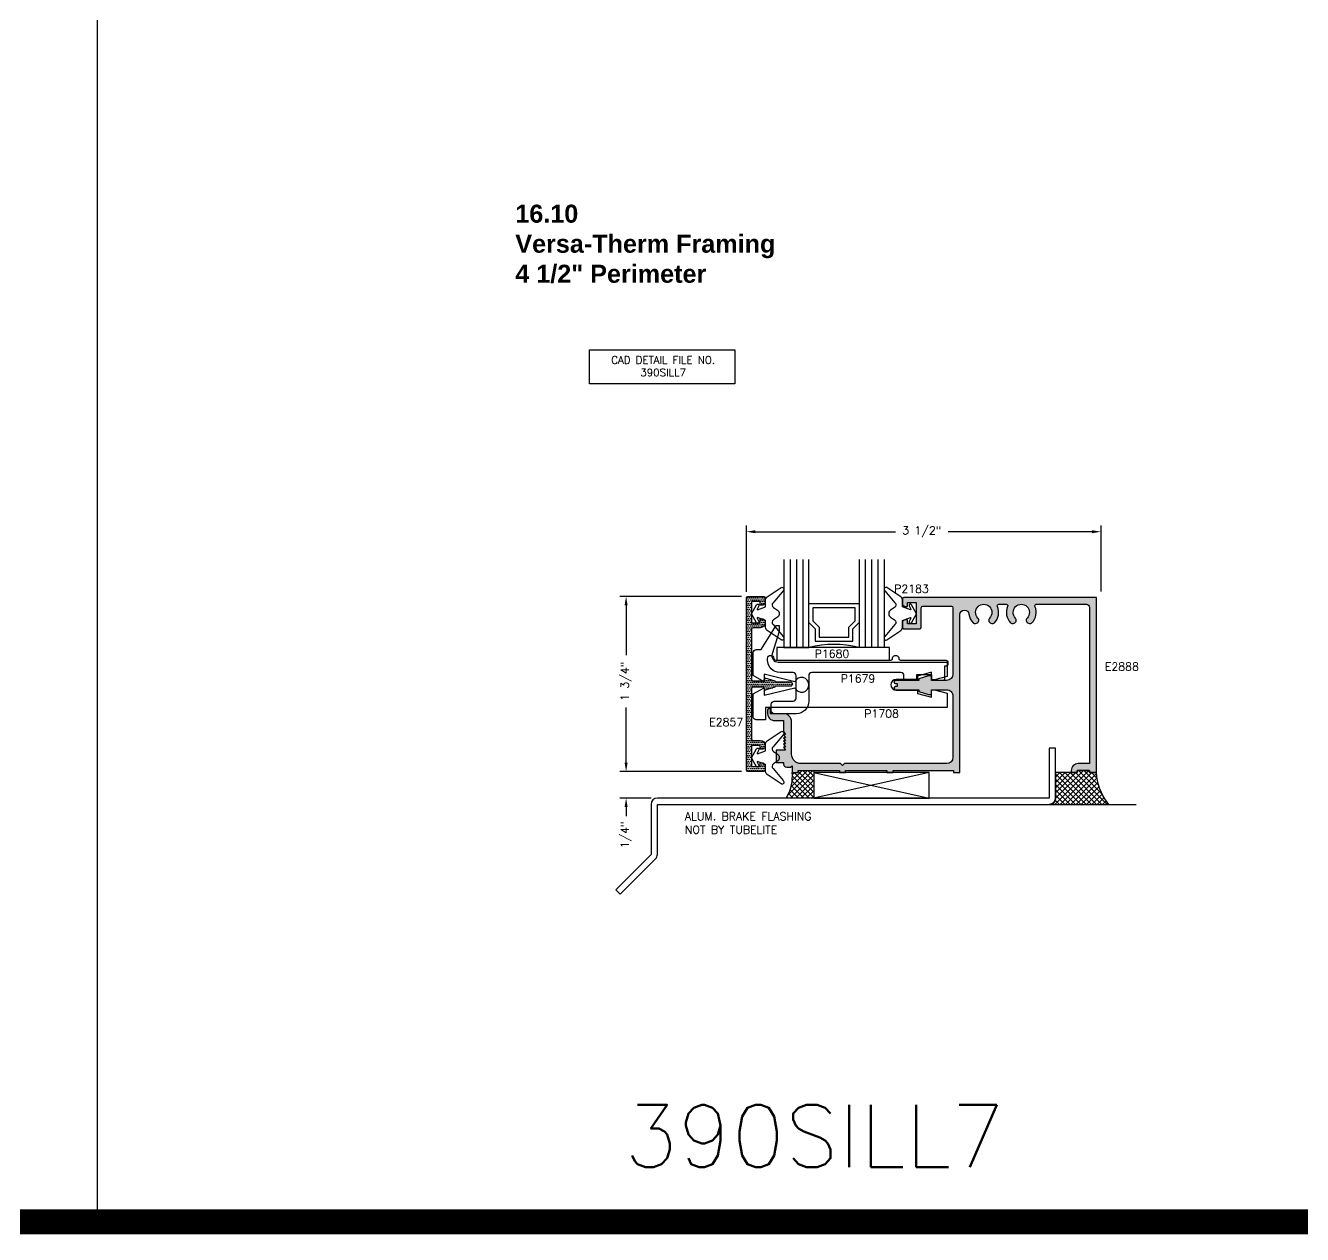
# Model space of a CAD drawing. Extents: x 0 to 139, y 0 to 39.
# Drawn here: x 96.35 to 109.11, y 14.5 to 26.59 of the extents above; entities that cross this region are included whole.
import ezdxf

# ---------------------------------------------------------------- set-up
doc = ezdxf.new("R2010")
doc.units = 0
doc.header["$MEASUREMENT"] = 0
doc.layers.get('DEFPOINTS').update_dxf_attribs({"linetype": 'CONTINUOUS'})
for name, color, linetype in [('R-ANNO-DIMS', 3, 'CONTINUOUS'), ('R-ANNO-TEXT', 6, 'CONTINUOUS'), ('R-DET1', 4, 'CONTINUOUS'), ('R-DET2', 2, 'CONTINUOUS'), ('R-DET3', 5, 'CONTINUOUS'), ('R-OTLN', 1, 'CONTINUOUS'), ('R-PAT1', 5, 'CONTINUOUS'), ('TITLE', 7, 'CONTINUOUS')]:
    doc.layers.add(name, color=color, linetype=linetype)
doc.styles.get("Standard").update_dxf_attribs({"font": 'simplex'})
doc.dimstyles.new('1X', dxfattribs={"dimtxt": 0.08, "dimasz": 0.09, "dimexe": 0.0625, "dimexo": 0.0625, "dimgap": 0.0625, "dimtad": 0, "dimdec": 5, "dimzin": 4, "dimtxsty": 'STANDARD', "dimcen": 0, "dimazin": 3, "dimtfac": 1, "dimtdec": 5, "dimtofl": 0, "dimtmove": 0, "dimatfit": 3, "dimtolj": 1, "dimtzin": 0})
pattern_1 = [(45, (100.6082229175395, 15.1663278244597), (-0.02651650429449553, 0.02651650429449553), []), (135, (100.6082229175395, 15.1663278244597), (-0.02651650429449553, -0.02651650429449553), [])]

# ---------------------------------------------------------------- blocks, each defined once
blk = doc.blocks.new('*D68')
at = {"layer": 'DEFPOINTS', "color": 0}
for p in [(107.0929935640389, 21.52683816028977), (103.548691666226, 20.86485988195682), (107.0929935640389, 20.86625955330793)]:
    blk.add_point(p, dxfattribs=at)
at = {"layer": 'R-ANNO-DIMS', "color": 0}
for p, q in [((103.548691666226, 20.92735988195682), (103.548691666226, 21.58933816028977)), ((107.0929935640389, 20.92875955330793), (107.0929935640389, 21.58933816028977)), ((103.6386916662261, 21.52683816028977), (105.0385149120755, 21.52683816028977)), ((107.0029935640389, 21.52683816028977), (105.5635149120755, 21.52683816028977))]:
    blk.add_line(p, q, dxfattribs=at)
for points in [[(103.6386916662261, 21.54183816028977), (103.6386916662261, 21.51183816028977), (103.548691666226, 21.52683816028977)], [(107.0029935640389, 21.54183816028977), (107.0029935640389, 21.51183816028977), (107.0929935640389, 21.52683816028977)]]:
    blk.add_solid(points, dxfattribs=at)
at = {"layer": 'R-ANNO-DIMS', "color": 0, "insert": (105.3010149120755, 21.52683816028977), "char_height": 0.08, "attachment_point": 5}
blk.add_mtext('\\A1;3 1/2"', dxfattribs=at)
blk = doc.blocks.new('*D69')
at = {"layer": 'DEFPOINTS', "color": 0}
for p in [(103.5636916662284, 20.87985988195708), (102.3467497544909, 19.12985988195708), (103.5636916662279, 19.12985988195708)]:
    blk.add_point(p, dxfattribs=at)
at = {"layer": 'R-ANNO-DIMS', "color": 0}
for p, q in [((103.5011916662284, 20.87985988195708), (102.2842497544909, 20.87985988195708)), ((102.3467497544909, 20.78985988195708), (102.3467497544909, 20.29390889422676)), ((102.3467497544909, 19.21985988195708), (102.3467497544909, 19.76890889422677)), ((103.5011916662279, 19.12985988195708), (102.2842497544909, 19.12985988195708))]:
    blk.add_line(p, q, dxfattribs=at)
for points in [[(102.3317497544909, 20.78985988195708), (102.3617497544909, 20.78985988195708), (102.3467497544909, 20.87985988195708)], [(102.3317497544909, 19.21985988195708), (102.3617497544909, 19.21985988195708), (102.3467497544909, 19.12985988195708)]]:
    blk.add_solid(points, dxfattribs=at)
at = {"layer": 'R-ANNO-DIMS', "color": 0, "insert": (102.3467497544909, 20.03140889422678), "char_height": 0.08, "attachment_point": 5, "rotation": 90}
blk.add_mtext('\\A1;1 3/4"', dxfattribs=at)
blk = doc.blocks.new('*D70')
at = {"layer": 'DEFPOINTS', "color": 0}
for p in [(103.563691666226, 19.12985988195708), (102.3467497544885, 18.86452286070786), (102.659546956904, 18.86452286070786)]:
    blk.add_point(p, dxfattribs=at)
at = {"layer": 'R-ANNO-DIMS', "color": 0}
for p, q in [((102.3467497544885, 19.21985988195708), (102.3467497544885, 19.30985988195708)), ((103.501191666226, 19.12985988195708), (102.2842497544885, 19.12985988195708)), ((102.597046956904, 18.86452286070786), (102.2842497544885, 18.86452286070786)), ((102.3467497544885, 18.77452286070787), (102.3467497544885, 18.68452286070787))]:
    blk.add_line(p, q, dxfattribs=at)
for points in [[(102.3317497544885, 19.21985988195708), (102.3617497544885, 19.21985988195708), (102.3467497544885, 19.12985988195708)], [(102.3317497544885, 18.77452286070787), (102.3617497544885, 18.77452286070787), (102.3467497544885, 18.86452286070786)]]:
    blk.add_solid(points, dxfattribs=at)
at = {"layer": 'R-ANNO-DIMS', "color": 0, "insert": (102.3467497544885, 18.49630857499359), "char_height": 0.08, "attachment_point": 5, "rotation": 90}
blk.add_mtext('\\A1;1/4"', dxfattribs=at)

msp = doc.modelspace()

# ---------------------------------------------------------------- hatches: boundary and pattern name
at = {"layer": 'R-DET3'}
h = msp.add_hatch(dxfattribs=at)
h.set_pattern_fill('ANSI37', color=256, scale=0.3, style=0)
h.set_pattern_definition(pattern_1)
edge = h.paths.add_edge_path()
edge.add_line((104.005644404367, 19.11919368859831), (104.067644404367, 19.11919368859831))
edge.add_line((104.067644404367, 19.11919368859831), (104.067644404367, 19.14119368859831))
edge.add_line((104.067644404367, 19.14119368859831), (104.2210438412725, 19.14119368859831))
edge.add_line((104.2210438412725, 19.14119368859831), (104.2210438412725, 18.86452286070786))
edge.add_line((104.2210438412725, 18.86452286070786), (103.945454976977, 18.86452286070786))
edge.add_line((103.945454976977, 18.86452286070786), (103.9558893461506, 18.88237173338599))
edge.add_arc((103.6257494032118, 19.07537003113195), 0.3824143366251353, 329.6896394098864, 366.5803995391597)
h = msp.add_hatch(dxfattribs=at)
h.set_pattern_fill('ANSI37', color=256, scale=0.3, style=0)
h.set_pattern_definition(pattern_1)
edge = h.paths.add_edge_path()
edge.add_line((107.0456444043671, 19.11919368859831), (106.977644404367, 19.11919368859831))
edge.add_line((106.977644404367, 19.11919368859831), (106.977644404367, 19.14119368859831))
edge.add_line((106.977644404367, 19.14119368859831), (106.855644404367, 19.14119368859831))
edge.add_line((106.855644404367, 19.14119368859831), (106.855644404367, 19.11919368859831))
edge.add_line((106.855644404367, 19.11919368859831), (106.7956444043671, 19.11919368859831))
edge.add_line((106.7956444043671, 19.11919368859831), (106.638092956904, 19.11919368859831))
edge.add_line((106.638092956904, 19.11919368859831), (106.638092956904, 18.86452286070786))
edge.add_arc((106.5741571220727, 18.86595869553917), 0.06395195538242769, 271.28649997590594, 358.7135000241101, ccw=False)
edge.add_line((106.5755929569041, 18.80202286070789), (107.1695216752018, 18.80202286070786))
edge.add_line((107.1695216752018, 18.80202286070786), (107.1527763546479, 18.82472153227377))
edge.add_arc((107.59866671305, 19.15366487865593), 0.5540956026219944, 183.5667670411968, 216.4170305747238, ccw=False)
at = {"layer": 'R-PAT1'}
h = msp.add_hatch(dxfattribs=at)
h.set_pattern_fill('DOTS', color=256, scale=0.3, style=0)
h.set_pattern_definition([(0, (100.6565368280233, 15.16632782445969), (0.009375, 0.01875), [0, -0.01875])])
edge = h.paths.add_edge_path()
edge.add_line((103.686691666226, 20.56785988195708), (103.613691666226, 20.56785988195708))
edge.add_arc((103.6137142468712, 20.55283730131192), 0.01502259761579, 90.08612200007664, 179.9138779998826)
edge.add_line((103.598691666226, 20.55285988195708), (103.598691666226, 20.05185988195709))
edge.add_arc((103.6137142468712, 20.05188246260225), 0.01502259761577935, 180.0861220001174, 269.9138779999233)
edge.add_line((103.613691666226, 20.03685988195708), (103.723691666226, 20.03685988195708))
edge.add_line((103.723691666226, 20.03685988195708), (103.731991666226, 20.06785988195708))
edge.add_line((103.731991666226, 20.06785988195708), (103.832691666226, 20.03685988195708))
edge.add_line((103.832691666226, 20.03685988195708), (103.832691666226, 20.02785988195708))
edge.add_line((103.832691666226, 20.02785988195708), (103.985691666226, 20.02785988195708))
edge.add_arc((103.9858156245594, 20.00498384029042), 0.0228763775105123, -0.31046541736770905, 90.31046541735873, ccw=False)
edge.add_arc((103.9858156245594, 20.00473592362374), 0.02287637751050876, -90.31046541735878, 0.31046541736770905, ccw=False)
edge.add_line((103.985691666226, 19.98185988195708), (103.832691666226, 19.98185988195708))
edge.add_line((103.832691666226, 19.98185988195708), (103.832691666226, 19.97285988195708))
edge.add_line((103.832691666226, 19.97285988195708), (103.731991666226, 19.94185988195708))
edge.add_line((103.731991666226, 19.94185988195708), (103.723691666226, 19.97285988195708))
edge.add_line((103.723691666226, 19.97285988195708), (103.613691666226, 19.97285988195708))
edge.add_arc((103.6137142468712, 19.95783730131192), 0.01502259761579, 90.08612200007664, 179.9138779998826)
edge.add_line((103.598691666226, 19.95785988195708), (103.598691666226, 19.45685988195708))
edge.add_arc((103.6137142468712, 19.45688246260224), 0.01502259761577935, 180.0861220001174, 269.9138779999233)
edge.add_line((103.613691666226, 19.44185988195708), (103.686691666226, 19.44185988195708))
edge.add_arc((103.686673550284, 19.39184176601506), 0.05001811922270845, 0.020751820717123337, 89.97924817928288, ccw=False)
edge.add_line((103.736691666226, 19.39185988195708), (103.736691666226, 19.36775988195708))
edge.add_line((103.736691666226, 19.36775988195708), (103.711691666226, 19.35335988195708))
edge.add_line((103.711691666226, 19.35335988195708), (103.686691666226, 19.35335988195708))
edge.add_line((103.686691666226, 19.35335988195708), (103.686691666226, 19.39185988195708))
edge.add_line((103.686691666226, 19.39185988195708), (103.598691666226, 19.39185988195708))
edge.add_line((103.598691666226, 19.39185988195708), (103.598691666226, 19.17985988195709))
edge.add_line((103.598691666226, 19.17985988195709), (103.686691666226, 19.17985988195709))
edge.add_line((103.686691666226, 19.17985988195709), (103.686691666226, 19.21835988195708))
edge.add_line((103.686691666226, 19.21835988195708), (103.711691666226, 19.21835988195708))
edge.add_line((103.711691666226, 19.21835988195708), (103.736691666226, 19.20395988195708))
edge.add_line((103.736691666226, 19.20395988195708), (103.736691666226, 19.14485988195708))
edge.add_arc((103.7216690855809, 19.14488246260224), 0.01502259761579357, 270.0861220001308, 359.91387799988274, ccw=False)
edge.add_line((103.721691666226, 19.12985988195708), (103.563691666226, 19.12985988195708))
edge.add_arc((103.5637142468712, 19.14488246260224), 0.01502259761578291, 180.0861220000903, 269.9138779998691, ccw=False)
edge.add_line((103.548691666226, 19.14485988195708), (103.548691666226, 20.86485988195708))
edge.add_arc((103.5637142468712, 20.86483730131193), 0.01502259761577934, 90.0861220001309, 179.9138779999097, ccw=False)
edge.add_line((103.563691666226, 20.87985988195708), (103.721691666226, 20.87985988195708))
edge.add_arc((103.7216690855809, 20.86483730131192), 0.01502259761579002, 0.08612200011731375, 89.91387799986921, ccw=False)
edge.add_line((103.736691666226, 20.86485988195708), (103.736691666226, 20.80575988195708))
edge.add_line((103.736691666226, 20.80575988195708), (103.711691666226, 20.79135988195708))
edge.add_line((103.711691666226, 20.79135988195708), (103.686691666226, 20.79135988195708))
edge.add_line((103.686691666226, 20.79135988195708), (103.686691666226, 20.82985988195708))
edge.add_line((103.686691666226, 20.82985988195708), (103.598691666226, 20.82985988195708))
edge.add_line((103.598691666226, 20.82985988195708), (103.598691666226, 20.61785988195708))
edge.add_line((103.598691666226, 20.61785988195708), (103.686691666226, 20.61785988195708))
edge.add_line((103.686691666226, 20.61785988195708), (103.686691666226, 20.65635988195708))
edge.add_line((103.686691666226, 20.65635988195708), (103.711691666226, 20.65635988195708))
edge.add_line((103.711691666226, 20.65635988195708), (103.736691666226, 20.64195988195708))
edge.add_line((103.736691666226, 20.64195988195708), (103.736691666226, 20.61785988195708))
edge.add_arc((103.686673550284, 20.61787799789911), 0.05001811922270846, 270.0207518207171, 359.97924817927884, ccw=False)
h = msp.add_hatch(dxfattribs=at)
h.set_pattern_fill('DOTS', color=256, scale=0.3, style=0)
h.set_pattern_definition([(0, (100.6082229175395, 15.1663278244597), (0.009375, 0.01875), [0, -0.01875])])
edge = h.paths.add_edge_path()
edge.add_line((103.9206444043671, 19.53019368859831), (103.9385444043671, 19.49919368859831))
edge.add_line((103.9385444043671, 19.49919368859831), (103.9206444043671, 19.49919368859831))
edge.add_line((103.9206444043671, 19.49919368859831), (103.9385444043671, 19.46819368859831))
edge.add_line((103.9385444043671, 19.46819368859831), (103.9206444043671, 19.46819368859831))
edge.add_line((103.9206444043671, 19.46819368859831), (103.9385444043671, 19.43719368859831))
edge.add_line((103.9385444043671, 19.43719368859831), (103.9206444043671, 19.43719368859831))
edge.add_line((103.9206444043671, 19.43719368859831), (103.9385444043671, 19.40619368859831))
edge.add_line((103.9385444043671, 19.40619368859831), (103.9206444043671, 19.40619368859831))
edge.add_line((103.9206444043671, 19.40619368859831), (103.9385444043671, 19.37519368859831))
edge.add_line((103.9385444043671, 19.37519368859831), (103.9206444043671, 19.37519368859831))
edge.add_line((103.9206444043671, 19.37519368859831), (103.9385444043671, 19.34419368859831))
edge.add_line((103.9385444043671, 19.34419368859831), (103.8456444043671, 19.34419368859831))
edge.add_line((103.8456444043671, 19.34419368859831), (103.8456444043671, 19.21919368859831))
edge.add_line((103.8456444043671, 19.21919368859831), (103.9206444043671, 19.21919368859831))
edge.add_line((103.9206444043671, 19.21919368859831), (103.9206444043671, 19.20419368859831))
edge.add_arc((103.9517139356171, 19.20426321984831), 0.03106960905272909, 180.1282233866477, 269.8717766133481)
edge.add_line((103.951644404367, 19.17319368859831), (103.990644404367, 19.17319368859831))
edge.add_line((103.990644404367, 19.17319368859831), (104.005644404367, 19.18819368859831))
edge.add_line((104.005644404367, 19.18819368859831), (104.005644404367, 19.11919368859831))
edge.add_line((104.005644404367, 19.11919368859831), (104.067644404367, 19.11919368859831))
edge.add_line((104.067644404367, 19.11919368859831), (104.067644404367, 19.14119368859831))
edge.add_line((104.067644404367, 19.14119368859831), (104.478644404367, 19.14119368859831))
edge.add_line((104.478644404367, 19.14119368859831), (104.478644404367, 19.11919368859831))
edge.add_line((104.478644404367, 19.11919368859831), (104.540644404367, 19.11919368859831))
edge.add_line((104.540644404367, 19.11919368859831), (104.540644404367, 19.14119368859831))
edge.add_line((104.540644404367, 19.14119368859831), (104.952644404367, 19.14119368859831))
edge.add_line((104.952644404367, 19.14119368859831), (104.952644404367, 19.11919368859831))
edge.add_line((104.952644404367, 19.11919368859831), (105.014644404367, 19.11919368859831))
edge.add_line((105.014644404367, 19.11919368859831), (105.014644404367, 19.14119368859831))
edge.add_line((105.014644404367, 19.14119368859831), (105.618644404367, 19.14119368859831))
edge.add_line((105.618644404367, 19.14119368859831), (105.618644404367, 19.11919368859831))
edge.add_line((105.618644404367, 19.11919368859831), (105.680644404367, 19.11919368859831))
edge.add_line((105.680644404367, 19.11919368859831), (105.680644404367, 20.69819368859831))
edge.add_arc((105.7267365096302, 20.69810158333515), 0.04609219728944952, 90.11449326941221, 179.8855067305878, ccw=False)
edge.add_line((105.726644404367, 20.74419368859831), (105.726844404367, 20.74419368859831))
edge.add_arc((105.7269329183041, 20.69829859268958), 0.0458951812632715, 6.373882379337772, 90.11050132118908, ccw=False)
edge.add_arc((105.9203506513734, 20.72015117719084), 0.1487531514893863, 186.4682720440651, 224.6054147350911)
edge.add_arc((105.8252887482584, 20.62650801740676), 0.01531500904381451, 224.9205982518792, 269.4599795403615)
edge.add_line((105.825144404367, 20.61119368859831), (105.839644404367, 20.61119368859831))
edge.add_arc((105.8395901109122, 20.6424517529222), 0.03125811147615554, 270.0995193642538, 403.8173917200686)
edge.add_arc((105.920594404367, 20.72018416999875), 0.081009534029847, -43.81988151472939, 223.8198815147294, ccw=False)
edge.add_arc((106.0015986978219, 20.64245175292221), 0.03125811147615692, 136.182608279936, 269.9004806357495)
edge.add_line((106.001544404367, 20.61119368859831), (106.016144404367, 20.61119368859831))
edge.add_arc((106.0160000604756, 20.62650801740676), 0.01531500904381601, 270.5400204596384, 315.0794017481161)
edge.add_arc((105.9203414190643, 20.72026837039856), 0.1492606778492522, 315.5234119763276, 383.6707922833635)
edge.add_arc((106.0708117304566, 20.7861809568161), 0.01501288274672983, 90.25694690192591, 203.5037255232538, ccw=False)
edge.add_line((106.070744404367, 20.80119368859831), (106.145444404367, 20.80119368859831))
edge.add_arc((106.1454772223572, 20.78618096899184), 0.01501275547668737, -23.503987431831888, 90.12524908093752, ccw=False)
edge.add_arc((106.2953858893471, 20.72016528644875), 0.1487881480401031, 156.2060415702509, 224.5997541700604)
edge.add_arc((106.2002887482584, 20.62650801740676), 0.01531500904381451, 224.9205982518792, 269.4599795403615)
edge.add_line((106.200144404367, 20.61119368859831), (106.214744404367, 20.61119368859831))
edge.add_arc((106.2145897857565, 20.6424516934542), 0.03125838726622511, 270.2834128923632, 403.817057722351)
edge.add_arc((106.295594404367, 20.72018416999875), 0.081009534029847, -43.81988151472939, 223.8198815147294, ccw=False)
edge.add_arc((106.3765986978219, 20.64245175292221), 0.03125811147615692, 136.182608279936, 269.9004806357495)
edge.add_line((106.376544404367, 20.61119368859831), (106.391144404367, 20.61119368859831))
edge.add_arc((106.3910000604756, 20.62650801740675), 0.01531500904381066, 270.5400204596319, 315.0794017481255)
edge.add_arc((106.2953414190643, 20.72026837039857), 0.1492606778492535, 315.5234119763261, 383.670792283362)
edge.add_arc((106.4458117304566, 20.7861809568161), 0.01501288274672809, 90.25694690192938, 203.5037255232641, ccw=False)
edge.add_line((106.445744404367, 20.80119368859831), (106.946644404367, 20.80119368859831))
edge.add_arc((106.946574873117, 20.77012415734831), 0.03106960905273043, 0.12822338665097277, 89.87177661334567, ccw=False)
edge.add_line((106.977644404367, 20.77019368859831), (106.977644404367, 19.20919368859831))
edge.add_line((106.977644404367, 19.20919368859831), (106.863644404367, 19.20919368859831))
edge.add_arc((106.8635873121685, 19.1412507807969), 0.06794293178860435, 89.95185455910321, 180.0481454408983)
edge.add_line((106.7956444043671, 19.14119368859831), (106.7956444043671, 19.11919368859831))
edge.add_line((106.7956444043671, 19.11919368859831), (106.8556444043671, 19.11919368859831))
edge.add_line((106.855644404367, 19.11919368859831), (106.855644404367, 19.14119368859831))
edge.add_line((106.855644404367, 19.14119368859831), (106.977644404367, 19.14119368859831))
edge.add_line((106.977644404367, 19.14119368859831), (106.977644404367, 19.11919368859831))
edge.add_line((106.977644404367, 19.11919368859831), (107.045644404367, 19.11919368859831))
edge.add_line((107.0456444043671, 19.11919368859831), (107.0456444043671, 20.86919368859831))
edge.add_line((107.0456444043671, 20.86919368859831), (105.1236444043671, 20.86919368859831))
edge.add_arc((105.1236669850122, 20.85417110795315), 0.01502259761578824, 90.08612200011054, 179.9138779998827)
edge.add_line((105.108644404367, 20.85419368859831), (105.108644404367, 20.79519368859832))
edge.add_line((105.108644404367, 20.79519368859831), (105.133644404367, 20.78069368859831))
edge.add_line((105.133644404367, 20.78069368859831), (105.1586444043671, 20.78069368859831))
edge.add_line((105.1586444043671, 20.78069368859831), (105.1586444043671, 20.81919368859831))
edge.add_line((105.1586444043671, 20.81919368859831), (105.246644404367, 20.81919368859831))
edge.add_line((105.246644404367, 20.81919368859831), (105.246644404367, 20.60719368859831))
edge.add_line((105.246644404367, 20.60719368859831), (105.1586444043671, 20.60719368859831))
edge.add_line((105.1586444043671, 20.60719368859831), (105.1586444043671, 20.64569368859831))
edge.add_line((105.1586444043671, 20.64569368859831), (105.133644404367, 20.64569368859831))
edge.add_line((105.133644404367, 20.64569368859831), (105.108644404367, 20.63129368859831))
edge.add_line((105.108644404367, 20.63129368859831), (105.108644404367, 20.57219368859831))
edge.add_arc((105.1236669850122, 20.57221626924347), 0.01502259761579001, 180.0861220001173, 269.9138779998827)
edge.add_line((105.123644404367, 20.55719368859831), (105.281644404367, 20.55719368859831))
edge.add_arc((105.2816218237219, 20.57221626924347), 0.01502259761578824, 270.0861220001241, 359.9138779998895)
edge.add_line((105.296644404367, 20.57219368859831), (105.296644404367, 20.76719368859831))
edge.add_arc((105.3116669850122, 20.76717110795315), 0.01502259761578912, 90.0861220001139, 179.9138779998827, ccw=False)
edge.add_line((105.311644404367, 20.78219368859831), (105.597644404367, 20.78219368859831))
edge.add_arc((105.5976218237219, 20.76717110795315), 0.01502259761578912, 0.08612200012072435, 89.9138779998861, ccw=False)
edge.add_line((105.612644404367, 20.76719368859831), (105.612644404367, 20.10419368859831))
edge.add_arc((105.5494809428286, 20.10435715013677), 0.06316367305022273, 270.1482761572954, 359.85172384270294, ccw=False)
edge.add_line((105.549644404367, 20.04119368859831), (105.398144404367, 20.04119368859831))
edge.add_line((105.398144404367, 20.04119368859831), (105.398144404367, 20.08819368859831))
edge.add_line((105.398144404367, 20.08819368859831), (105.367144404367, 20.08819368859831))
edge.add_line((105.367144404367, 20.08819368859831), (105.273144404367, 20.05719368859831))
edge.add_line((105.273144404367, 20.05719368859831), (105.273144404367, 20.04119368859831))
edge.add_line((105.273144404367, 20.04119368859831), (105.0396444043671, 20.04119368859831))
edge.add_arc((105.039691374064, 20.02514671890134), 0.01604703843729232, 90.16770504131078, 179.8322949586829)
edge.add_arc((105.039691374064, 20.02524065829528), 0.01604703843729233, 180.1677050413171, 269.8322949586892)
edge.add_line((105.0396444043671, 20.00919368859831), (105.0546444043671, 20.00919368859831))
edge.add_line((105.054644404367, 20.00919368859831), (105.054644404367, 19.97919368859831))
edge.add_line((105.054644404367, 19.97919368859831), (105.039644404367, 19.97919368859831))
edge.add_arc((105.039691374064, 19.96314671890134), 0.0160470384372941, 90.16770504131712, 179.8322949586765)
edge.add_arc((105.039691374064, 19.96324065829528), 0.01604703843729233, 180.1677050413171, 269.8322949586892)
edge.add_line((105.0396444043671, 19.94719368859831), (105.273144404367, 19.94719368859831))
edge.add_line((105.273144404367, 19.94719368859831), (105.273144404367, 19.93119368859831))
edge.add_line((105.273144404367, 19.93119368859831), (105.367144404367, 19.90019368859831))
edge.add_line((105.367144404367, 19.90019368859831), (105.398144404367, 19.90019368859831))
edge.add_line((105.398144404367, 19.90019368859831), (105.398144404367, 19.9471936885983))
edge.add_line((105.398144404367, 19.94719368859831), (105.549644404367, 19.94719368859831))
edge.add_arc((105.5496522587732, 19.88420154300444), 0.06299214608355014, -0.007144133846395562, 90.00714413384878, ccw=False)
edge.add_line((105.612644404367, 19.88419368859831), (105.612644404367, 19.27219368859831))
edge.add_arc((105.5494809428286, 19.27235715013677), 0.06316367305022362, 270.1482761572962, 359.85172384270214, ccw=False)
edge.add_line((105.549644404367, 19.20919368859831), (104.529644404367, 19.20919368859831))
edge.add_line((104.529644404367, 19.20919368859831), (104.5096444043671, 19.18919368859831))
edge.add_line((104.5096444043671, 19.18919368859831), (104.4896444043671, 19.20919368859831))
edge.add_line((104.489644404367, 19.20919368859831), (104.093644404367, 19.20919368859831))
edge.add_arc((104.0936816770943, 19.30223096132558), 0.09303728019340023, 180.0229539171438, 269.9770460828562, ccw=False)
edge.add_line((104.000644404367, 19.30219368859831), (104.000644404367, 19.62819368859831))
edge.add_arc((103.9205811113157, 19.62813039554695), 0.08006331806912637, 0.04529446418797671, 89.95470553581043)
edge.add_line((103.9206444043671, 19.70819368859831), (103.7906444043671, 19.70819368859831))
edge.add_line((103.790644404367, 19.70819368859831), (103.790644404367, 19.74519368859831))
edge.add_arc((103.775644404367, 19.74519368859831), 0.01500000000000057, 3.392591660227623e-12, 179.9999999999966)
edge.add_line((103.760644404367, 19.74519368859831), (103.760644404367, 19.70819368859831))
edge.add_arc((103.8285873121685, 19.70813659639973), 0.06794293178860435, 179.9518545591017, 270.0481454408968)
edge.add_line((103.828644404367, 19.64019368859831), (103.920644404367, 19.64019368859831))
edge.add_line((103.9206444043671, 19.64019368859831), (103.9206444043671, 19.53019368859831))

# ---------------------------------------------------------------- linework, layer by layer
at = {"layer": 'R-ANNO-TEXT'}
msp.add_lwpolyline([(101.9802259976843, 23.34577155993973), (103.4317059406795, 23.34577155993973), (103.4317059406795, 23.0037087204358), (101.9802259976843, 23.0037087204358)], close=True, dxfattribs=at)
at = {"layer": 'R-DET1'}
msp.add_lwpolyline([(103.686691666226, 20.56785988195708), (103.613691666226, 20.56785988195708, 0.4133333333332873), (103.598691666226, 20.55285988195708), (103.598691666226, 20.05185988195709, 0.4133333333333564), (103.613691666226, 20.03685988195708), (103.723691666226, 20.03685988195708), (103.731991666226, 20.06785988195708), (103.832691666226, 20.03685988195708), (103.832691666226, 20.02785988195708), (103.985691666226, 20.02785988195708, -0.4173913043478062), (104.008691666226, 20.00485988195708, -0.4173913043478117), (103.985691666226, 19.98185988195708), (103.832691666226, 19.98185988195708), (103.832691666226, 19.97285988195708), (103.731991666226, 19.94185988195708), (103.723691666226, 19.97285988195708), (103.613691666226, 19.97285988195708, 0.4133333333333088), (103.598691666226, 19.95785988195708), (103.598691666226, 19.45685988195708, 0.4133333333333304), (103.613691666226, 19.44185988195708), (103.686691666226, 19.44185988195708, -0.4140014137019763), (103.736691666226, 19.39185988195708), (103.736691666226, 19.36775988195708), (103.711691666226, 19.35335988195708), (103.686691666226, 19.35335988195708), (103.686691666226, 19.39185988195708), (103.598691666226, 19.39185988195708), (103.598691666226, 19.17985988195709), (103.686691666226, 19.17985988195709), (103.686691666226, 19.21835988195708), (103.711691666226, 19.21835988195708), (103.736691666226, 19.20395988195708), (103.736691666226, 19.14485988195708, -0.4133333333333347), (103.721691666226, 19.12985988195708), (103.563691666226, 19.12985988195708, -0.4133333333333434), (103.548691666226, 19.14485988195708), (103.548691666226, 20.86485988195708, -0.4133333333332873), (103.563691666226, 20.87985988195708), (103.721691666226, 20.87985988195708, -0.4133333333333088), (103.736691666226, 20.86485988195708), (103.736691666226, 20.80575988195708), (103.711691666226, 20.79135988195708), (103.686691666226, 20.79135988195708), (103.686691666226, 20.82985988195708), (103.598691666226, 20.82985988195708), (103.598691666226, 20.61785988195708), (103.686691666226, 20.61785988195708), (103.686691666226, 20.65635988195708), (103.711691666226, 20.65635988195708), (103.736691666226, 20.64195988195708), (103.736691666226, 20.61785988195708, -0.4140014137019632), (103.686691666226, 20.56785988195708)], format="xyb", close=True, dxfattribs=at)
at = {"layer": 'R-DET2', "color": 2}
for points in [[(103.9240287084491, 21.24982176437377), (103.924028708449, 20.36918603253727), (104.174028708449, 20.36918603253727), (104.1740287084491, 21.24982176437377)], [(103.9865287084491, 21.24982176437377), (103.986528708449, 20.36918603253727)], [(104.0490287084491, 21.24982176437377), (104.049028708449, 20.36918603253727)], [(104.1115287084491, 21.24982176437377), (104.111528708449, 20.36918603253727)], [(104.9240287084491, 21.24982176437377), (104.924028708449, 20.36918603253727), (104.674028708449, 20.36918603253727)], [(104.7365287084491, 21.24982176437377), (104.736528708449, 20.36918603253727)], [(104.7990287084491, 21.24982176437377), (104.799028708449, 20.36918603253727)], [(104.8615287084491, 21.24982176437377), (104.861528708449, 20.36918603253727)], [(104.674028708449, 20.80718603253727), (104.174028708449, 20.80718603253727)], [(104.174028708449, 20.61918603253727), (104.236028708449, 20.55718603253727), (104.236028708449, 20.43218603253727), (104.612028708449, 20.43218603253727), (104.612028708449, 20.55718603253727), (104.674028708449, 20.61918603253727)]]:
    msp.add_lwpolyline(points, dxfattribs=at)
msp.add_lwpolyline([(104.6740287084491, 21.24982176437377), (104.674028708449, 20.36918603253721, 0.1233101835078811), (104.174028708449, 20.36918603253721)], format="xyb", dxfattribs=at)
at = {"layer": 'R-DET2'}
for points in [[(103.857907107902, 20.67210619711124), (103.8180014923532, 20.64682141416946, 0.5243426933461728), (103.8160967845719, 20.59942249034339), (103.9162708385224, 20.4787802249332, -0.8969301051134209), (103.89646075478, 20.44547064163915), (103.7659837429329, 20.53242759481558, -0.2937431915424134), (103.7396598264704, 20.57336906405764), (103.7396598264704, 20.63961516170728), (103.660357629422, 20.66808671935029, 0.8013518808126918), (103.656882372294, 20.66259692892265), (103.6726979450066, 20.62963166593197, -0.9670674050987308), (103.6495627461112, 20.61756341299883), (103.598691666226, 20.70759990178436), (103.6495627461112, 20.79763639056988, -0.9670674050987308), (103.6726979450066, 20.78556813763674), (103.656882372294, 20.75260287464607, 0.8013518808126918), (103.660357629422, 20.74711308421842), (103.7396598264704, 20.77558464186144), (103.7396598264704, 20.84183073951109, -0.2937431915424192), (103.7659837429329, 20.88277220875315), (103.89646075478, 20.96972916192957, -0.8969301051134209), (103.9162708385224, 20.93641957863553), (103.8160967845719, 20.81577731322533, 0.5243426933461728), (103.8180014923532, 20.76837838939926), (103.857907107902, 20.74309360645747, -0.5502212829186363)], [(104.9901787485303, 20.67210619711124), (105.0300843640791, 20.64682141416946, -0.5243426933461728), (105.0319890718604, 20.59942249034339), (104.9318150179098, 20.4787802249332, 0.8969301051134209), (104.9516251016523, 20.44547064163915), (105.0821021134994, 20.53242759481558, 0.2937431915424134), (105.1084260299618, 20.57336906405764), (105.1084260299618, 20.63961516170728), (105.1877282270103, 20.66808671935029, -0.8013518808126918), (105.1912034841383, 20.66259692892265), (105.1753879114257, 20.62963166593197, 0.9670674050987308), (105.1985231103211, 20.61756341299883), (105.2493941902062, 20.70759990178436), (105.1985231103211, 20.79763639056988, 0.9670674050987308), (105.1753879114257, 20.78556813763674), (105.1912034841383, 20.75260287464607, -0.8013518808126918), (105.1877282270103, 20.74711308421842), (105.1084260299618, 20.77558464186144), (105.1084260299618, 20.84183073951109, 0.2937431915424192), (105.0821021134994, 20.88277220875315), (104.9516251016523, 20.96972916192957, 0.8969301051134209), (104.9318150179098, 20.93641957863553), (105.0319890718604, 20.81577731322533, -0.5243426933461728), (105.0300843640791, 20.76837838939926), (104.9901787485303, 20.74309360645747, 0.5502212829186363)], [(103.857907107902, 19.23310619711124), (103.8180014923532, 19.20782141416946, 0.5243426933461728), (103.8160967845719, 19.16042249034339), (103.9162708385224, 19.0397802249332, -0.8969301051134209), (103.89646075478, 19.00647064163915), (103.7659837429329, 19.09342759481558, -0.2937431915424134), (103.7396598264704, 19.13436906405764), (103.7396598264704, 19.20061516170728), (103.660357629422, 19.22908671935029, 0.8013518808126918), (103.656882372294, 19.22359692892265), (103.6726979450066, 19.19063166593197, -0.9670674050987308), (103.6495627461112, 19.17856341299883), (103.598691666226, 19.26859990178436), (103.6495627461112, 19.35863639056988, -0.9670674050987308), (103.6726979450066, 19.34656813763674), (103.656882372294, 19.31360287464607, 0.8013518808126918), (103.660357629422, 19.30811308421842), (103.7396598264704, 19.33658464186144), (103.7396598264704, 19.40283073951109, -0.2937431915424192), (103.7659837429329, 19.44377220875315), (103.89646075478, 19.53072916192957, -0.8969301051134209), (103.9162708385224, 19.49741957863553), (103.8160967845719, 19.37677731322533, 0.5243426933461728), (103.8180014923532, 19.32937838939926), (103.857907107902, 19.30409360645747, -0.5502212829186363)]]:
    msp.add_lwpolyline(points, format="xyb", close=True, dxfattribs=at)
at = {"layer": 'R-DET2', "color": 2}
msp.add_lwpolyline([(104.214028708449, 20.63575457503217), (104.276028708449, 20.57375457503218), (104.276028708449, 20.47218603253727), (104.572028708449, 20.47218603253727), (104.572028708449, 20.57375457503218), (104.634028708449, 20.63575457503217), (104.634028708449, 20.76718603253727), (104.214028708449, 20.76718603253727)], close=True, dxfattribs=at)
at = {"layer": 'R-DET2'}
msp.add_lwpolyline([(103.8381454090655, 20.24418228080626), (104.9941456090655, 20.24418608080626, 0.4190592536939169), (105.009143537515, 20.25943388111035, -1.016657082081615), (105.0716350406159, 20.25943388111035, 0.4200966666555091), (105.0866859882167, 20.24418608080626), (105.5321542090657, 20.2441860167028, -0.9982642609421113), (105.5322619090655, 20.18218628080626), (105.5281543090655, 20.18218608080625), (105.5281548090655, 20.05619348080626, -0.4142178397064413), (105.5131549090655, 20.04119368080626), (105.4181536090655, 20.04119358080625, -0.4142258950769132), (105.4031543090655, 20.05619348080626), (105.4031543090655, 20.09819768080625), (105.2481549090655, 20.09819768080625), (105.2481549090655, 20.05606361806932, -0.4168297993241967), (105.2331555090655, 20.04119748080625), (105.1381542590655, 20.04119739080626, -0.4142256380738358), (105.1231548590655, 20.05619738080625), (105.1231548590655, 20.08818648080626, 0.4142147906329393), (105.0921547290655, 20.11918648080626), (104.2026474090655, 20.11918328080625, 0.4142133446356889), (104.1716474090655, 20.08818308080625), (104.1716473090655, 19.83319768080626, -0.4142084120017407), (104.0466494090655, 19.70819768080626), (103.8276474090655, 19.70819368080625, -0.4142242616115314), (103.7966474090655, 19.73919368080625), (103.7966474090655, 19.80219368080625, -0.4142135623730865), (103.8276474090655, 19.83319368080625), (104.0156474090655, 19.83319768080626, 0.4142010988867767), (104.0466474090655, 19.86419768080626), (104.0466474090655, 20.08818258080625, 0.4142116727467905), (104.0156474090655, 20.11918278080626), (103.8856444090655, 20.11918278080626, -0.4142135623730958), (103.7606444090655, 20.24418278080626), (103.7606444090655, 20.25994748080625, -1), (103.8231444090655, 20.25994748080625, 0.3997399333216621), (103.8381454090655, 20.24418228080626)], format="xyb", dxfattribs=at)
msp.add_lwpolyline([(103.8544616740448, 20.24418603253727), (104.9794616740448, 20.24418603253727), (104.9794616740448, 20.36918603253727), (103.8544616740448, 20.36918603253727)], close=True, dxfattribs=at)
at = {"layer": 'R-DET3'}
msp.add_lwpolyline([(103.6471444045421, 19.64619368862841, -0.4142135623730949), (103.6161444045452, 19.67719368862531), (103.6161444045452, 19.90526250926084), (103.7251444045343, 19.96819368859622), (103.7251444045343, 19.89219368860381), (104.0320635701962, 19.96819368859621, 4.89933911405033), (104.0320635701962, 20.02619368859041), (103.7251444045343, 20.10219368858282), (103.7251444045343, 20.02619368859041), (103.6161444045452, 20.08912486792578), (103.6161444045452, 20.31719368856131, -0.4142135623731005), (103.6471444045421, 20.34819368855821), (103.6948228786518, 20.34819368855821), (103.8471444045221, 20.59019368853401), (103.8771444045191, 20.59019368853401), (103.8771444045191, 20.52819368854021), (103.806357071308, 20.30525976034289, 0.5074167405912553), (103.8664027614626, 20.22319368857071), (105.5541444043514, 20.22319368857071), (105.5541444043514, 20.08068733763885), (105.429144404364, 20.04719368858831), (105.398144404367, 20.04719368858831), (105.398144404367, 20.12219368858081), (105.258144404381, 20.0846808016442), (105.258144404381, 20.05119368858792), (105.0461444044023, 20.05119368858792, 0.9999999999999999), (105.0461444044023, 19.94319368859871), (105.258144404381, 19.94319368859871), (105.258144404381, 19.90970657554242), (105.398144404367, 19.87219368860581), (105.398144404367, 19.94719368859831), (105.429144404364, 19.94719368859831), (105.5541444043514, 19.91370003954777), (105.5541444043514, 19.77119368861591), (103.7411444045327, 19.77119368861591), (103.7411444045327, 19.64619368862841)], format="xyb", close=True, dxfattribs=at)
for points in [[(102.659546956904, 18.80202286070786), (106.575592956904, 18.80202286070786, 0.414213562373095), (106.638092956904, 18.86452286070786), (106.638092956904, 19.36452286070786), (106.575592956904, 19.36452286070786), (106.575592956904, 18.86452286070786), (102.659546956904, 18.86452286070786, 0.414213562373097), (102.597046956904, 18.80202286070786), (102.597046956904, 18.30202286070786), (102.243492956904, 17.94846986070786), (102.287685956904, 17.90427686070785), (102.641239956904, 18.25782886070786, 0.1989013308930576), (102.659546956904, 18.30202286070786), (102.659546956904, 18.80202286070786)], [(104.005644404367, 19.11919368859831), (104.067644404367, 19.11919368859831), (104.067644404367, 19.14119368859831), (104.2210438412725, 19.14119368859831), (104.2210438412725, 18.86452286070786), (103.945454976977, 18.86452286070786), (103.9558893461506, 18.88237173338599, 0.1623710884864206), (104.005644404367, 19.11919368859831, -1.121988951671824)], [(107.0456444043671, 19.11919368859831), (106.977644404367, 19.11919368859831), (106.977644404367, 19.14119368859831), (106.855644404367, 19.14119368859831), (106.855644404367, 19.11919368859831), (106.7956444043671, 19.11919368859831), (106.638092956904, 19.11919368859831), (106.638092956904, 18.86452286070786, -0.4011208476723281), (106.5755929569041, 18.80202286070789), (107.1695216752018, 18.80202286070786), (107.1527763546479, 18.82472153227377, -0.1443260786500996), (107.0456444043671, 19.11919368859831, -0.0311359699862538)]]:
    msp.add_lwpolyline(points, format="xyb", dxfattribs=at)
msp.add_lwpolyline([(104.2210438412725, 19.11919368859831), (104.2210438412725, 18.86452286070786), (105.3754790977239, 18.86452286070786), (105.3754790977239, 19.11919368859831)], close=True, dxfattribs=at)
for points in [[(104.2210438412725, 19.11919368859831), (105.3754790977239, 18.86452286070786)], [(105.3754790977239, 19.11919368859831), (104.2210438412725, 18.86452286070786)], [(106.3512272696073, 18.80202286070786), (107.4420320114425, 18.80202286070786)]]:
    msp.add_lwpolyline(points, dxfattribs=at)
at = {"layer": 'R-OTLN'}
msp.add_lwpolyline([(103.9206444043671, 19.53019368859831), (103.9385444043671, 19.49919368859831), (103.9206444043671, 19.49919368859831), (103.9385444043671, 19.46819368859831), (103.9206444043671, 19.46819368859831), (103.9206444043671, 19.46819368859831), (103.9385444043671, 19.43719368859831), (103.9206444043671, 19.43719368859831), (103.9385444043671, 19.40619368859831), (103.9206444043671, 19.40619368859831), (103.9206444043671, 19.40619368859831), (103.9206444043671, 19.40619368859831), (103.9385444043671, 19.37519368859831), (103.9206444043671, 19.37519368859831), (103.9206444043671, 19.37519368859831), (103.9206444043671, 19.37519368859831), (103.9206444043671, 19.37519368859831), (103.9385444043671, 19.34419368859831), (103.8456444043671, 19.34419368859831), (103.8456444043671, 19.21919368859831), (103.9206444043671, 19.21919368859831), (103.9206444043671, 19.20419368859831), (103.9206444043671, 19.20419368859831), (103.9206444043671, 19.20419368859831, 0.4129032258064582), (103.951644404367, 19.17319368859831), (103.990644404367, 19.17319368859831), (104.005644404367, 19.18819368859831), (104.005644404367, 19.11919368859831), (104.067644404367, 19.11919368859831), (104.067644404367, 19.14119368859831), (104.478644404367, 19.14119368859831), (104.478644404367, 19.11919368859831), (104.540644404367, 19.11919368859831), (104.540644404367, 19.14119368859831), (104.952644404367, 19.14119368859831), (104.952644404367, 19.11919368859831), (105.014644404367, 19.11919368859831), (105.014644404367, 19.14119368859831), (105.618644404367, 19.14119368859831), (105.618644404367, 19.11919368859831), (105.680644404367, 19.11919368859831), (105.680644404367, 20.69819368859831, -0.4130434782608632), (105.726644404367, 20.74419368859831), (105.726844404367, 20.74419368859831, -0.3825460602963879), (105.7725444043671, 20.70339368859831, 0.1679578259010917), (105.8144444043671, 20.61569368859831, 0.1968238501095491), (105.825144404367, 20.61119368859831), (105.839644404367, 20.61119368859831, 0.6601166894573971), (105.862144404367, 20.66409368859831, -2.345594789226408), (105.979044404367, 20.66409368859831, 0.6601166894573799), (106.001544404367, 20.61119368859831), (106.016144404367, 20.61119368859831, 0.1968238501095363), (106.0268444043671, 20.61569368859831, 0.3064339960942143), (106.057044404367, 20.78019368859831, -0.5387078388173631), (106.070744404367, 20.80119368859831), (106.145444404367, 20.80119368859831, -0.5408628578518918), (106.159244404367, 20.78019368859831, 0.3076101395369383), (106.1894444043671, 20.61569368859831, 0.1968238501095491), (106.200144404367, 20.61119368859831), (106.214744404367, 20.61119368859831, 0.6589631787014951), (106.237144404367, 20.66409368859831, -2.345594789226409), (106.354044404367, 20.66409368859831, 0.6601166894573812), (106.376544404367, 20.61119368859831), (106.391144404367, 20.61119368859831, 0.196823850109603), (106.4018444043671, 20.61569368859831, 0.3064339960942144), (106.432044404367, 20.78019368859831, -0.5387078388173987), (106.445744404367, 20.80119368859831), (106.946644404367, 20.80119368859831, -0.4129032258064375), (106.977644404367, 20.77019368859831), (106.977644404367, 19.20919368859831), (106.863644404367, 19.20919368859831, 0.4147058823529458), (106.7956444043671, 19.14119368859831), (106.7956444043671, 19.11919368859831), (106.855644404367, 19.11919368859831), (106.855644404367, 19.14119368859831), (106.977644404367, 19.14119368859831), (106.977644404367, 19.11919368859831), (107.0456444043671, 19.11919368859831), (107.0456444043671, 20.86919368859831), (105.123644404367, 20.86919368859831, 0.413333333333352), (105.108644404367, 20.85419368859831), (105.108644404367, 20.79519368859831), (105.133644404367, 20.78069368859831), (105.1586444043671, 20.78069368859831), (105.1586444043671, 20.81919368859831), (105.246644404367, 20.81919368859831), (105.246644404367, 20.60719368859831), (105.1586444043671, 20.60719368859831), (105.1586444043671, 20.64569368859831), (105.133644404367, 20.64569368859831), (105.108644404367, 20.63129368859831), (105.108644404367, 20.57219368859831, 0.4133333333333004), (105.123644404367, 20.55719368859831), (105.281644404367, 20.55719368859831, 0.413333333333309), (105.296644404367, 20.57219368859831), (105.296644404367, 20.76719368859831, -0.4133333333333347), (105.311644404367, 20.78219368859831), (105.597644404367, 20.78219368859831, -0.4133333333333262), (105.612644404367, 20.76719368859831), (105.612644404367, 20.10419368859831, -0.4126984126984164), (105.549644404367, 20.04119368859831), (105.398144404367, 20.04119368859831), (105.398144404367, 20.08819368859831), (105.367144404367, 20.08819368859831), (105.273144404367, 20.05719368859831), (105.273144404367, 20.04119368859831), (105.0396444043671, 20.04119368859831, 0.4124999999999793), (105.023644404367, 20.02519368859831, 0.4125000000000034), (105.0396444043671, 20.00919368859831), (105.054644404367, 20.00919368859831), (105.054644404367, 19.97919368859831), (105.0396444043671, 19.97919368859831, 0.412499999999931), (105.023644404367, 19.96319368859831, 0.4125000000000034), (105.0396444043671, 19.94719368859831), (105.273144404367, 19.94719368859831), (105.273144404367, 19.93119368859831), (105.367144404367, 19.90019368859831), (105.398144404367, 19.90019368859831), (105.398144404367, 19.94719368859831), (105.549644404367, 19.94719368859831, -0.4142866051841282), (105.612644404367, 19.88419368859831), (105.612644404367, 19.27219368859831, -0.4126984126984081), (105.549644404367, 19.20919368859831), (104.529644404367, 19.20919368859831), (104.5096444043671, 19.18919368859831), (104.489644404367, 19.20919368859831), (104.093644404367, 19.20919368859831, -0.4139789032394126), (104.000644404367, 19.30219368859831), (104.000644404367, 19.62819368859831, 0.413750551990394), (103.9206444043671, 19.70819368859831), (103.790644404367, 19.70819368859831), (103.790644404367, 19.74519368859831, 0.999999999999941), (103.760644404367, 19.74519368859831), (103.760644404367, 19.70819368859831, 0.4147058823529454), (103.828644404367, 19.64019368859831), (103.9206444043671, 19.64019368859831), (103.9206444043671, 19.53019368859831)], format="xyb", close=True, dxfattribs=at)
at = {"layer": 'TITLE'}
msp.add_line((97.06060034872505, 39.28717334030068), (97.06060034872503, 14.62895019504157), dxfattribs=at)
at = {"layer": 'TITLE', "const_width": 0.25}
msp.add_lwpolyline([(0, 14.62895019504157), (138.6580004981786, 14.62895019504157)], dxfattribs=at)
msp.add_lwpolyline([(0, 14.62895019504157), (138.6580004981786, 14.62895019504157)], dxfattribs=at)

# ---------------------------------------------------------------- texts
at = {"layer": 'R-ANNO-TEXT', "insert": (102.7169082595111, 23.28018880875592), "char_height": 0.07500000000000001, "width": 1.875, "attachment_point": 2}
msp.add_mtext('CAD DETAIL FILE NO.\\P390SILL7', dxfattribs=at)
at = {"layer": 'R-ANNO-TEXT', "char_height": 0.08}
for s, insert, attachment_point in [('P2183', (105.3716669348121, 20.91664894721914), 9), ('\\A1;P1680', (104.577545883402, 20.26684777945075), 9), ('\\A1;E2888', (107.4705004798903, 20.13873554551807), 9), ('\\A1;P1679', (104.8370704767678, 20.01961509511459), 9), ('E2857', (103.5168988798371, 19.58413583313649), 9), ('\\A1;P1708', (105.0728619648043, 19.66866067721327), 9), ('ALUM. BRAKE FLASHING \\PNOT BY TUBELITE', (102.9338868044616, 18.72249717163012), 1)]:
    msp.add_mtext(s, dxfattribs=dict(at, insert=insert, attachment_point=attachment_point))
at = {"layer": 'TITLE'}
msp.add_text('390SILL7', height=0.625, dxfattribs=at).set_placement((102.3270425607033, 15.17546900962776))
at = {"layer": 'TITLE', "insert": (101.2394863523792, 24.79495764729255, 6.210692218000771), "char_height": 0.18, "width": 7.44, "attachment_point": 1}
msp.add_mtext('{\\fArial|b1|i0|c0|p34;16.10\\PVersa-Therm Framing\\P4 1/2" Perimeter}', dxfattribs=at)

# ---------------------------------------------------------------- dimensions: what is measured, and where the dimension line sits
at = {"layer": 'R-ANNO-DIMS'}
dim = msp.add_linear_dim(base=(107.0929935640389, 21.52683816028977), p1=(103.548691666226, 20.86485988195682), p2=(107.0929935640389, 20.86625955330793), text='3 1/2"', dimstyle='1X', override={"dimpost": '"'}, dxfattribs=at)
dim.commit()
dim.dimension.update_dxf_attribs({"geometry": '*D68', "text_midpoint": (105.3010149120755, 21.52683816028977), "dimtype": 160})
dim = msp.add_linear_dim(base=(102.3467497544909, 19.12985988195708), p1=(103.5636916662284, 20.87985988195708), p2=(103.5636916662279, 19.12985988195708), angle=90, dimstyle='1X', override={"dimpost": '"'}, dxfattribs=at)
dim.commit()
dim.dimension.update_dxf_attribs({"geometry": '*D69', "text_midpoint": (102.3467497544909, 20.03140889422678), "dimtype": 160})
dim = msp.add_linear_dim(base=(102.3467497544885, 18.86452286070786), p1=(103.563691666226, 19.12985988195708), p2=(102.659546956904, 18.86452286070786), angle=90, dimstyle='1X', override={"dimpost": '"'}, dxfattribs=at)
dim.commit()
dim.dimension.update_dxf_attribs({"geometry": '*D70', "text_midpoint": (102.3467497544885, 18.49630857499359)})

doc.saveas('drawing.dxf')
